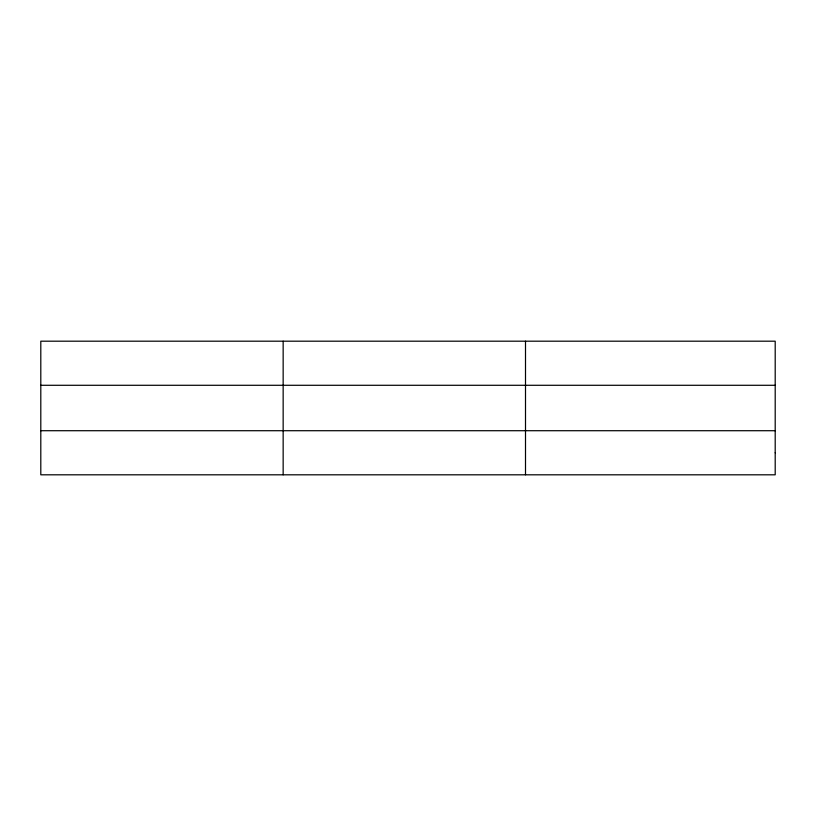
<?xml version="1.0" encoding="UTF-8"?>
<svg xmlns="http://www.w3.org/2000/svg" width="816" height="816" viewBox="0 0 816 816"><rect width="100%" height="100%" fill="white"/><g stroke="black" fill="none" stroke-linecap="round" stroke-linejoin="round"><path stroke-width="1.22" d="M283.152 341.19L283.152 474.81M525.504 341.19L525.504 474.81M40.8 385.285L775.2 385.285M40.8 430.715L775.2 430.715M775.2 452.768L775.2 474.81L40.8 474.81L40.8 341.19L775.2 341.19L775.2 452.768"/></g></svg>
